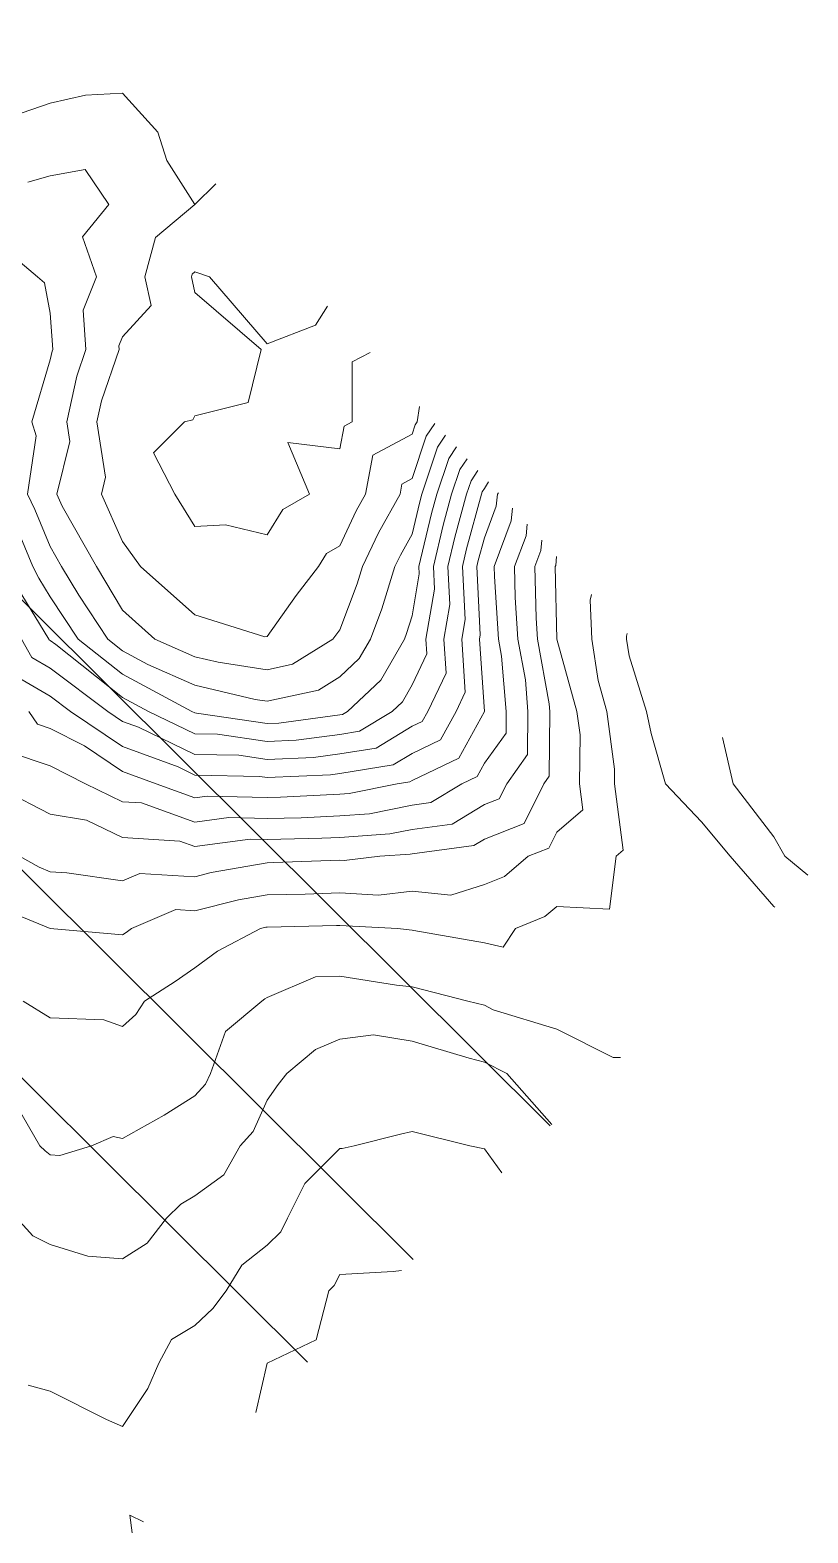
# Model space of a CAD drawing. Extents: x 634962 to 644935, y 5969185 to 5972988.
# Drawn here: x 644854.8 to 644935.4, y 5971649.9 to 5971805.6 of the extents above; entities that cross this region are included whole.
import ezdxf

# ---------------------------------------------------------------- set-up
doc = ezdxf.new("R2010")
doc.units = 0
doc.header["$LTSCALE"] = 5
doc.layers.add('C-TOPO-MAJR', color=7, linetype='Continuous', lineweight=15, true_color=0xd3aa5f)
doc.layers.add('C-TOPO-MINR', color=7, linetype='Continuous', lineweight=13, true_color=0xe9d5af)
doc.layers.add('F-RW', color=190, linetype='Continuous')

msp = doc.modelspace()

# ---------------------------------------------------------------- linework, layer by layer
at = {"layer": 'C-TOPO-MAJR', "lineweight": 15, "flags": 128}
for points, elevation in [([(644850.055, 5971795.649), (644856.9, 5971797.996), (644860.562, 5971798.833), (644864.398, 5971799.02), (644868.064, 5971794.997), (644868.973, 5971792.074), (644871.896, 5971787.499), (644867.815, 5971784.082), (644866.696, 5971780.001), (644867.366, 5971777.033), (644864.398, 5971773.806), (644864.028, 5971772.873), (644864.054, 5971772.503), (644862.219, 5971767.184), (644861.742, 5971765.005), (644862.639, 5971759.265), (644862.206, 5971757.507), (644864.398, 5971752.594), (644866.272, 5971750.009), (644871.896, 5971745.01), (644879.152, 5971742.753), (644879.394, 5971742.761), (644882.373, 5971747.03), (644884.698, 5971750.009), (644885.529, 5971751.372), (644886.892, 5971752.151), (644888.609, 5971755.79), (644889.57, 5971757.507), (644890.342, 5971761.555), (644894.39, 5971763.736), (644894.709, 5971764.686), (644894.923, 5971765.005), (644895.157, 5971766.586)], 685.824), ([(644874.044, 5971789.646), (644871.896, 5971787.499)], 685.824), ([(644853.929, 5971742.51), (644854.991, 5971740.602), (644856.9, 5971739.482), (644862.86, 5971735.012), (644864.398, 5971733.978), (644866.041, 5971733.369), (644871.896, 5971730.567), (644876.439, 5971730.47), (644879.394, 5971730.029), (644884.17, 5971730.237), (644886.892, 5971730.605), (644890.685, 5971731.22), (644894.39, 5971733.471), (644895.434, 5971733.968), (644896.008, 5971735.012), (644897.916, 5971738.985), (644897.677, 5971742.51), (644898.297, 5971746.102), (644898.102, 5971750.009), (644898.823, 5971753.075), (644900.033, 5971757.507), (644900.499, 5971758.896), (644901.217, 5971759.967)], 687.824), ([(644853.728, 5971720.016), (644855.755, 5971718.871), (644856.9, 5971718.399), (644858.618, 5971718.298), (644864.398, 5971717.472), (644866.179, 5971718.235), (644871.896, 5971717.899), (644873.594, 5971718.319), (644879.394, 5971719.35), (644880.046, 5971719.364), (644886.892, 5971719.595), (644887.339, 5971719.57), (644891.059, 5971720.016), (644894.181, 5971720.226), (644894.39, 5971720.268), (644900.778, 5971721.127), (644901.889, 5971721.802), (644905.99, 5971723.413), (644908.041, 5971727.514), (644908.603, 5971728.298), (644908.654, 5971735.012), (644908.588, 5971735.811), (644907.374, 5971742.51), (644907.229, 5971744.668), (644907.116, 5971750.009), (644907.733, 5971751.662), (644907.842, 5971752.732)], 689.823), ([(644854.618, 5971665.247), (644856.9, 5971664.613), (644862.731, 5971661.699), (644864.398, 5971660.97), (644867.023, 5971664.905), (644868.147, 5971667.53), (644869.455, 5971669.971), (644871.896, 5971671.418), (644873.735, 5971673.189), (644875.146, 5971675.028), (644876.739, 5971677.683), (644879.394, 5971679.749), (644880.783, 5971681.138), (644881.477, 5971682.526), (644883.282, 5971686.136), (644886.892, 5971689.746), (644887.151, 5971689.765), (644888.394, 5971690.024), (644893.191, 5971691.223), (644894.39, 5971691.523), (644900.387, 5971690.024), (644901.889, 5971689.711), (644903.698, 5971687.223)], 691.823), ([(644866.557, 5971651.079), (644865.149, 5971651.783), (644865.388, 5971649.942)], 691.823)]:
    msp.add_lwpolyline(points, dxfattribs=dict(at, elevation=elevation))
at = {"layer": 'C-TOPO-MINR', "lineweight": 13, "flags": 128}
for points, elevation in [([(644854.582, 5971789.817), (644856.9, 5971790.463), (644860.542, 5971791.141), (644862.97, 5971787.499), (644860.255, 5971784.144), (644861.683, 5971780.001), (644860.325, 5971776.576), (644860.606, 5971772.503), (644859.656, 5971769.747), (644858.618, 5971765.005), (644858.937, 5971762.968), (644857.592, 5971757.507), (644858.15, 5971756.257), (644861.688, 5971750.009), (644864.398, 5971745.509), (644867.731, 5971742.51), (644871.896, 5971740.673), (644874.299, 5971740.107), (644879.394, 5971739.332), (644882.005, 5971739.9), (644886.195, 5971742.51), (644886.481, 5971742.921), (644886.892, 5971743.448), (644888.687, 5971748.214), (644889.251, 5971750.009), (644890.899, 5971753.5), (644893.141, 5971757.507), (644893.341, 5971758.556), (644894.39, 5971759.121), (644895.867, 5971763.528), (644896.751, 5971764.845)], 686.224), ([(644852.239, 5971782.838), (644855.578, 5971780.001), (644856.309, 5971779.409), (644856.9, 5971776.254), (644857.159, 5971772.503), (644857.092, 5971772.31), (644856.9, 5971771.431), (644854.999, 5971765.005), (644855.449, 5971763.553), (644854.561, 5971757.507), (644855.307, 5971755.913), (644856.9, 5971752.082), (644858.074, 5971750.009), (644859.854, 5971747.055), (644862.868, 5971742.51), (644864.398, 5971741.301), (644867.029, 5971739.879), (644871.896, 5971737.732), (644878.145, 5971736.262), (644879.394, 5971736.072), (644884.683, 5971737.222), (644886.892, 5971738.598), (644888.907, 5971740.496), (644890.068, 5971742.51), (644891.25, 5971745.651), (644892.621, 5971750.009), (644893.188, 5971751.211), (644894.39, 5971753.359), (644895.18, 5971756.717), (644895.395, 5971757.507), (644897.025, 5971762.37), (644897.867, 5971763.626)], 686.624), ([(644885.646, 5971776.974), (644884.392, 5971775.003), (644879.394, 5971773.078), (644873.396, 5971780.001), (644871.896, 5971780.524), (644871.612, 5971780.285), (644871.533, 5971780.001), (644871.896, 5971778.395), (644878.771, 5971772.503), (644877.395, 5971767.004), (644871.896, 5971765.628), (644871.694, 5971765.207), (644870.827, 5971765.005), (644867.611, 5971761.792), (644869.828, 5971757.507), (644871.896, 5971754.175), (644875.052, 5971754.35), (644879.394, 5971753.308), (644880.985, 5971755.916), (644883.768, 5971757.507), (644881.537, 5971762.862), (644886.892, 5971762.192), (644887.342, 5971764.555), (644888.178, 5971765.005), (644888.178, 5971771.217), (644890.032, 5971772.184)], 685.424), ([(644853.432, 5971754.039), (644855.108, 5971750.009), (644855.716, 5971748.825), (644856.9, 5971746.894), (644859.807, 5971742.51), (644864.398, 5971738.882), (644871.56, 5971735.012), (644871.896, 5971734.852), (644872.061, 5971734.848), (644879.394, 5971733.755), (644880.599, 5971733.807), (644886.892, 5971734.658), (644887.198, 5971734.707), (644887.7, 5971735.012), (644891.145, 5971738.258), (644893.597, 5971742.51), (644893.814, 5971743.087), (644894.39, 5971744.92), (644895.14, 5971749.259), (644895.103, 5971750.009), (644896.394, 5971755.503), (644896.941, 5971757.507), (644898.183, 5971761.212), (644898.984, 5971762.406)], 687.024), ([(644853.962, 5971747.071), (644856.759, 5971742.51), (644856.809, 5971742.42), (644856.9, 5971742.366), (644857.476, 5971741.934), (644864.398, 5971736.464), (644867.084, 5971735.012), (644871.896, 5971732.709), (644874.25, 5971732.659), (644879.394, 5971731.892), (644882.385, 5971732.022), (644886.892, 5971732.631), (644888.941, 5971732.963), (644892.314, 5971735.012), (644893.383, 5971736.02), (644894.39, 5971737.767), (644895.93, 5971740.971), (644895.825, 5971742.51), (644896.719, 5971747.68), (644896.602, 5971750.009), (644897.608, 5971754.289), (644898.487, 5971757.507), (644899.341, 5971760.054), (644900.101, 5971761.187)], 687.424), ([(644853.174, 5971738.784), (644856.9, 5971736.598), (644859.015, 5971735.012), (644864.398, 5971731.393), (644870.15, 5971729.261), (644871.896, 5971728.425), (644878.628, 5971728.28), (644879.394, 5971728.166), (644885.955, 5971728.451), (644886.892, 5971728.578), (644892.429, 5971729.476), (644894.39, 5971730.668), (644897.333, 5971732.07), (644898.948, 5971735.012), (644899.902, 5971736.999), (644899.528, 5971742.51), (644899.876, 5971744.523), (644899.602, 5971750.009), (644900.037, 5971751.86), (644901.579, 5971757.507), (644901.657, 5971757.738), (644901.889, 5971758.083), (644902.3, 5971758.784)], 688.224), ([(644854.687, 5971735.012), (644855.59, 5971733.702), (644856.9, 5971733.26), (644860.452, 5971731.461), (644864.398, 5971728.807), (644867.886, 5971727.514), (644871.896, 5971726.065), (644873.174, 5971726.237), (644879.394, 5971726.101), (644880.777, 5971726.132), (644886.892, 5971726.451), (644887.889, 5971726.518), (644892.829, 5971727.514), (644894.173, 5971727.732), (644894.39, 5971727.864), (644899.231, 5971730.172), (644901.889, 5971735.012), (644901.889, 5971735.012), (644901.889, 5971735.013), (644901.38, 5971742.51), (644901.455, 5971742.944), (644901.101, 5971750.009), (644901.251, 5971750.646), (644901.889, 5971752.979), (644903.119, 5971756.276), (644903.244, 5971757.507), (644903.332, 5971757.657)], 688.623), ([(644852.678, 5971730.79), (644856.9, 5971729.365), (644860.553, 5971727.514), (644864.398, 5971725.663), (644866.371, 5971725.541), (644871.896, 5971723.545), (644875.395, 5971724.015), (644879.394, 5971723.928), (644882.904, 5971724.005), (644886.892, 5971724.213), (644889.986, 5971724.421), (644894.39, 5971725.309), (644896.334, 5971725.57), (644899.536, 5971727.514), (644901.129, 5971728.274), (644901.889, 5971729.656), (644904.127, 5971732.774), (644904.144, 5971735.012), (644903.671, 5971740.728), (644903.348, 5971742.51), (644902.913, 5971748.984), (644902.892, 5971750.009), (644904.657, 5971754.738), (644904.792, 5971756.063)], 689.023), ([(644850.845, 5971727.514), (644854.828, 5971725.443), (644856.9, 5971724.365), (644860.649, 5971723.765), (644864.398, 5971721.96), (644870.318, 5971721.595), (644871.896, 5971721.024), (644877.617, 5971721.793), (644879.394, 5971721.755), (644885.031, 5971721.877), (644886.892, 5971721.975), (644892.083, 5971722.323), (644894.39, 5971722.788), (644898.556, 5971723.349), (644901.889, 5971725.372), (644903.427, 5971725.976), (644904.196, 5971727.514), (644906.365, 5971730.536), (644906.399, 5971735.012), (644906.129, 5971738.27), (644905.361, 5971742.51), (644905.071, 5971746.826), (644905.004, 5971750.009), (644906.195, 5971753.2), (644906.317, 5971754.397)], 689.423), ([(644851.589, 5971714.705), (644856.9, 5971712.518), (644856.906, 5971712.518), (644864.398, 5971711.893), (644864.779, 5971712.137), (644865.336, 5971712.518), (644869.928, 5971714.486), (644871.896, 5971714.371), (644876.423, 5971715.489), (644879.394, 5971716.017), (644883.306, 5971716.104), (644886.892, 5971716.225), (644890.909, 5971715.999), (644894.39, 5971716.417), (644898.419, 5971715.987), (644901.889, 5971717.076), (644903.971, 5971717.933), (644906.432, 5971720.016), (644908.553, 5971720.849), (644909.387, 5971722.516), (644912.094, 5971724.807), (644911.735, 5971727.514), (644911.797, 5971732.602), (644911.474, 5971735.012), (644909.387, 5971742.51), (644909.386, 5971742.51), (644909.386, 5971742.511), (644909.228, 5971750.009), (644909.271, 5971750.124), (644909.367, 5971751.066)], 690.223), ([(644854.088, 5971705.02), (644856.9, 5971703.289), (644862.454, 5971703.076), (644864.398, 5971702.395), (644865.78, 5971703.638), (644866.68, 5971705.02), (644869.863, 5971707.054), (644871.896, 5971708.448), (644874.232, 5971710.182), (644878.68, 5971712.518), (644879.253, 5971712.66), (644879.394, 5971712.685), (644886.566, 5971712.844), (644886.892, 5971712.855), (644892.889, 5971712.518), (644894.39, 5971712.371), (644894.588, 5971712.32), (644901.889, 5971711.051), (644903.816, 5971710.59), (644905.102, 5971712.518), (644908.137, 5971713.768), (644909.387, 5971714.825), (644914.858, 5971714.545), (644915.522, 5971720.016), (644916.26, 5971720.641), (644915.349, 5971727.514), (644915.367, 5971729.032), (644914.566, 5971735.012), (644913.671, 5971738.226), (644913, 5971742.51), (644912.855, 5971746.541), (644912.987, 5971747.113)], 690.623), ([(644916.672, 5971743.087), (644916.604, 5971742.791), (644916.614, 5971742.51), (644916.885, 5971740.781), (644918.67, 5971735.012), (644919.157, 5971732.74), (644920.634, 5971727.514), (644924.383, 5971723.595), (644927.354, 5971720.016), (644931.881, 5971714.8), (644931.971, 5971714.736)], 691.023), ([(644926.546, 5971732.303), (644927.651, 5971727.514), (644931.881, 5971722.015), (644932.991, 5971720.016), (644935.401, 5971718.074)], 691.423), ([(644853.492, 5971694.114), (644855.828, 5971690.024), (644856.383, 5971689.506), (644856.9, 5971689.086), (644857.9, 5971689.024), (644861.187, 5971690.024), (644863.421, 5971691.001), (644864.398, 5971690.773), (644868.705, 5971693.215), (644871.896, 5971695.195), (644873.003, 5971696.415), (644873.503, 5971697.522), (644875.053, 5971701.863), (644878.818, 5971705.02), (644879.149, 5971705.266), (644879.394, 5971705.394), (644884.393, 5971707.52), (644886.892, 5971707.611), (644892.76, 5971706.65), (644894.39, 5971706.49), (644900.157, 5971705.02), (644901.889, 5971704.579), (644902.789, 5971704.12), (644909.387, 5971702.104), (644915.219, 5971699.188), (644915.994, 5971699.188)], 691.023), ([(644853.439, 5971682.526), (644855.1, 5971680.726), (644856.9, 5971679.799), (644860.812, 5971678.614), (644864.398, 5971678.328), (644866.958, 5971679.966), (644868.962, 5971682.526), (644870.429, 5971683.993), (644871.896, 5971684.853), (644874.895, 5971687.025), (644876.583, 5971690.024), (644877.92, 5971691.499), (644879.394, 5971694.76), (644880.535, 5971696.381), (644881.413, 5971697.522), (644884.393, 5971700.021), (644886.892, 5971701.083), (644890.391, 5971701.521), (644894.39, 5971700.855), (644900.31, 5971699.1), (644901.889, 5971698.698), (644904.195, 5971697.522), (644908.862, 5971692.248)], 691.423), ([(644893.302, 5971677.106), (644892.417, 5971677.001), (644886.892, 5971676.694), (644886.337, 5971675.583), (644885.782, 5971675.028), (644884.467, 5971669.956), (644879.394, 5971667.53), (644879.394, 5971667.53), (644879.394, 5971667.53), (644878.216, 5971662.425)], 692.223)]:
    msp.add_lwpolyline(points, dxfattribs=dict(at, elevation=elevation))
at = {"layer": 'F-RW', "flags": 128}
for points in [[(644908.695, 5971692.085), (644656.129, 5971943.441)], [(644641.079, 5971930.473), (644894.498, 5971678.269)], [(644894.498, 5971678.269), (644641.079, 5971930.473)], [(644629.424, 5971920.431), (644883.543, 5971667.61)]]:
    msp.add_lwpolyline(points, dxfattribs=at)

doc.saveas('drawing.dxf')
